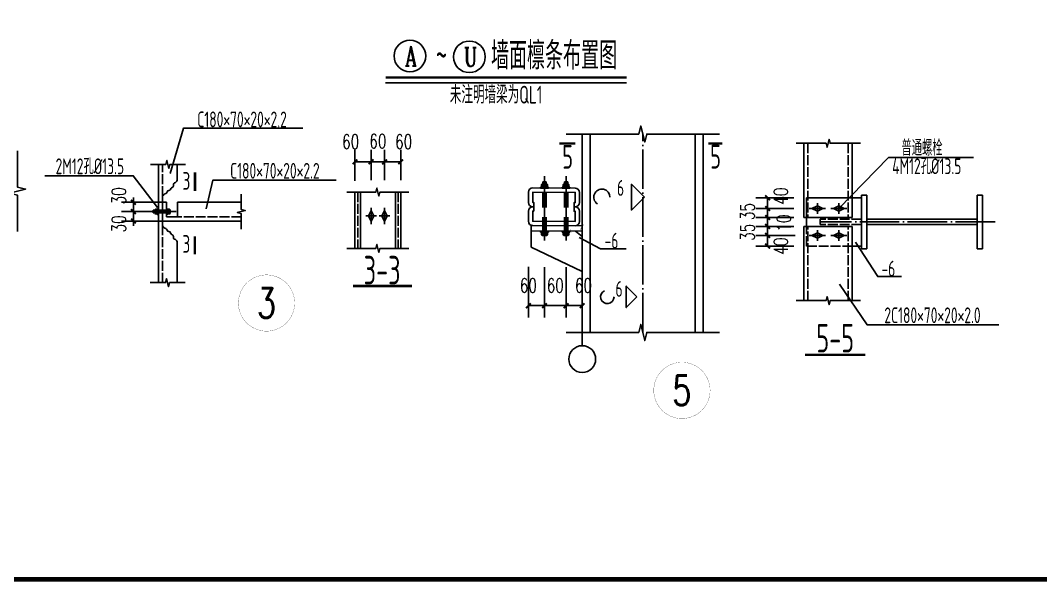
# Model space of a CAD drawing. Extents: x 14207793 to 14719554, y -1675802 to -1228715.
# Drawn here: x 14255788 to 14281569, y -1525750 to -1511556 of the extents above; entities that cross this region are included whole.
import ezdxf
from ezdxf.enums import TextEntityAlignment as Align

# ---------------------------------------------------------------- set-up
doc = ezdxf.new("R2010")
doc.units = 0
doc.header["$LTSCALE"] = 500
doc.header["$MEASUREMENT"] = 0
for name, pattern in [('5', [1.2, 0.5, -0.1, 0.5, -0.1]), ('DOTE', [2.42, 2, -0.2, 0.02, -0.2]), ('x', [5, 3, -2]), ('x2', [1.25, 0.75, -0.5])]:
    doc.linetypes.add(name, pattern=pattern)
doc.layers.get('0').update_dxf_attribs({"linetype": 'CONTINUOUS'})
doc.layers.get('DEFPOINTS').update_dxf_attribs({"color": 140, "linetype": 'CONTINUOUS'})
for name, color, linetype in [('AXIS', 3, 'CONTINUOUS'), ('BOLT', 2, 'CONTINUOUS'), ('BOLTFILL', 2, 'CONTINUOUS'), ('BOLTX', 2, 'x2'), ('DIM', 3, 'CONTINUOUS'), ('DIM_SYMB', 3, 'CONTINUOUS'), ('DOTE', 8, 'DOTE'), ('GSYMBT', 3, 'CONTINUOUS'), ('PUB_TITLE', 4, 'CONTINUOUS'), ('S', 2, 'CONTINUOUS'), ('SBEAM', 2, 'CONTINUOUS'), ('SYMB', 7, 'CONTINUOUS'), ('X', 2, 'x'), ('水平标注', 2, 'CONTINUOUS')]:
    doc.layers.add(name, color=color, linetype=linetype)
doc.styles.add('_TCH_AXIS', font='COMPLEX', dxfattribs={"bigfont": 'GBCBIG'})
doc.styles.add('_TCH_DIM_T3', font='SIMPLEX', dxfattribs={"width": 0.705882, "bigfont": 'GBCBIG'})
doc.styles.add('HZ', font='txt', dxfattribs={"width": 0.8, "bigfont": 'hztxt'})
doc.styles.add('TSSD_REIN', font='Tssdeng.shx', dxfattribs={"width": 0.65, "bigfont": 'hztxt.shx'})
doc.dimstyles.new('_TCH_ARCH&&120', dxfattribs={"dimtxt": 357, "dimasz": 120, "dimexe": 300, "dimexo": 360, "dimgap": 120, "dimtad": 1, "dimdec": 0, "dimzin": 0, "dimdsep": 46, "dimtxsty": '_TCH_DIM_T3', "dimblk": 'ARCHTICK', "dimcen": 0.09, "dimclrt": 7, "dimazin": 2, "dimtfac": 1, "dimtdec": 0, "dimtix": 1, "dimtmove": 2, "dimatfit": 3, "dimfxl": 0, "dimtolj": 1, "dimtzin": 0, "dimarcsym": 0})

# ---------------------------------------------------------------- blocks, each defined once
blk = doc.blocks.new('_ArchTick')
at = {"color": 0, "linetype": 'ByBlock', "const_width": 0.4}
blk.add_lwpolyline([(-0.5, -0.5), (0.5, 0.5)], dxfattribs=at)
blk = doc.blocks.new('*D1013')
at = {"layer": 'AXIS', "color": 0, "lineweight": -2}
for p, q in [((14264243, -1515610), (14264243, -1514834)), ((14264651, -1515599), (14264651, -1514834)), ((14264243, -1515134), (14264651, -1515134))]:
    blk.add_line(p, q, dxfattribs=at)
at = {"layer": 'DEFPOINTS', "color": 0}
for p in [(14264651, -1515134), (14264243, -1515970), (14264651, -1515959)]:
    blk.add_point(p, dxfattribs=at)
at = {"layer": 'AXIS', "color": 0, "lineweight": -2, "xscale": 120, "yscale": 120, "zscale": 120, "rotation": 180}
blk.add_blockref('_ArchTick', (14264243, -1515134), dxfattribs=at)
at = {"layer": 'AXIS', "color": 0, "lineweight": -2, "xscale": 120, "yscale": 120, "zscale": 120}
blk.add_blockref('_ArchTick', (14264651, -1515134), dxfattribs=at)
at = {"layer": 'AXIS', "color": 7, "insert": (14264135, -1514624), "char_height": 357, "attachment_point": 5, "style": '_TCH_DIM_T3'}
blk.add_mtext('\\A1;60', dxfattribs=at)
blk = doc.blocks.new('*D1014')
at = {"layer": 'AXIS', "color": 0, "lineweight": -2}
for p, q in [((14264651, -1515599), (14264651, -1514834)), ((14264991, -1515599), (14264991, -1514834)), ((14264651, -1515134), (14264991, -1515134))]:
    blk.add_line(p, q, dxfattribs=at)
at = {"layer": 'DEFPOINTS', "color": 0}
for p in [(14264991, -1515134), (14264651, -1515959), (14264991, -1515959)]:
    blk.add_point(p, dxfattribs=at)
at = {"layer": 'AXIS', "color": 0, "lineweight": -2, "xscale": 120, "yscale": 120, "zscale": 120, "rotation": 180}
blk.add_blockref('_ArchTick', (14264651, -1515134), dxfattribs=at)
at = {"layer": 'AXIS', "color": 0, "lineweight": -2, "xscale": 120, "yscale": 120, "zscale": 120}
blk.add_blockref('_ArchTick', (14264991, -1515134), dxfattribs=at)
at = {"layer": 'AXIS', "color": 7, "insert": (14264821, -1514613), "char_height": 357, "attachment_point": 5, "style": '_TCH_DIM_T3'}
blk.add_mtext('\\A1;60', dxfattribs=at)
blk = doc.blocks.new('*D1015')
at = {"layer": 'AXIS', "color": 0, "lineweight": -2}
for p, q in [((14264991, -1515200), (14264991, -1514834)), ((14265399, -1515599), (14265399, -1514834)), ((14264991, -1515134), (14265399, -1515134))]:
    blk.add_line(p, q, dxfattribs=at)
at = {"layer": 'DEFPOINTS', "color": 0}
for p in [(14265399, -1515134), (14264991, -1515560), (14265399, -1515959)]:
    blk.add_point(p, dxfattribs=at)
at = {"layer": 'AXIS', "color": 0, "lineweight": -2, "xscale": 120, "yscale": 120, "zscale": 120, "rotation": 180}
blk.add_blockref('_ArchTick', (14264991, -1515134), dxfattribs=at)
at = {"layer": 'AXIS', "color": 0, "lineweight": -2, "xscale": 120, "yscale": 120, "zscale": 120}
blk.add_blockref('_ArchTick', (14265399, -1515134), dxfattribs=at)
at = {"layer": 'AXIS', "color": 7, "insert": (14265474, -1514624), "char_height": 357, "attachment_point": 5, "style": '_TCH_DIM_T3'}
blk.add_mtext('\\A1;60', dxfattribs=at)
blk = doc.blocks.new('*D1016')
at = {"layer": 'AXIS', "color": 0, "lineweight": -2}
for p, q in [((14259396, -1516154), (14258345, -1516154)), ((14258645, -1516154), (14258645, -1516034)), ((14258645, -1516391), (14258645, -1516154)), ((14259280, -1516391), (14258345, -1516391)), ((14258645, -1516391), (14258645, -1516511))]:
    blk.add_line(p, q, dxfattribs=at)
at = {"layer": 'DEFPOINTS', "color": 0}
for p in [(14258645, -1516154), (14259756, -1516154), (14259640, -1516391)]:
    blk.add_point(p, dxfattribs=at)
at = {"layer": 'AXIS', "color": 0, "lineweight": -2, "xscale": 120, "yscale": 120, "zscale": 120}
for p, rotation in [((14258645, -1516154), 270), ((14258645, -1516391), 90)]:
    blk.add_blockref('_ArchTick', p, dxfattribs=dict(at, rotation=rotation))
at = {"layer": 'AXIS', "color": 7, "insert": (14258274, -1515995), "char_height": 357, "attachment_point": 5, "rotation": 90, "style": '_TCH_DIM_T3'}
blk.add_mtext('\\A1;30', dxfattribs=at)
blk = doc.blocks.new('*D1017')
at = {"layer": 'AXIS', "color": 0, "lineweight": -2}
for p, q in [((14259280, -1516391), (14258345, -1516391)), ((14258645, -1516391), (14258645, -1516271)), ((14258645, -1516391), (14258645, -1516630)), ((14259395, -1516630), (14258345, -1516630)), ((14258645, -1516630), (14258645, -1516750))]:
    blk.add_line(p, q, dxfattribs=at)
at = {"layer": 'DEFPOINTS', "color": 0}
for p in [(14259640, -1516391), (14258645, -1516630), (14259755, -1516630)]:
    blk.add_point(p, dxfattribs=at)
at = {"layer": 'AXIS', "color": 0, "lineweight": -2, "xscale": 120, "yscale": 120, "zscale": 120}
for p, rotation in [((14258645, -1516391), 270), ((14258645, -1516630), 90)]:
    blk.add_blockref('_ArchTick', p, dxfattribs=dict(at, rotation=rotation))
at = {"layer": 'AXIS', "color": 7, "insert": (14258274, -1516704), "char_height": 357, "attachment_point": 5, "rotation": 90, "style": '_TCH_DIM_T3'}
blk.add_mtext('\\A1;30', dxfattribs=at)
blk = doc.blocks.new('*D993')
at = {"layer": 'AXIS', "color": 0, "lineweight": -2}
for p, q in [((14269985, -1518004), (14269985, -1519071)), ((14269577, -1518270), (14269577, -1519071)), ((14269577, -1518771), (14269985, -1518771))]:
    blk.add_line(p, q, dxfattribs=at)
at = {"layer": 'DEFPOINTS', "color": 0}
for p in [(14269985, -1517644), (14269577, -1517910), (14269985, -1518771)]:
    blk.add_point(p, dxfattribs=at)
at = {"layer": 'AXIS', "color": 0, "lineweight": -2, "xscale": 120, "yscale": 120, "zscale": 120, "rotation": 180}
blk.add_blockref('_ArchTick', (14269577, -1518771), dxfattribs=at)
at = {"layer": 'AXIS', "color": 0, "lineweight": -2, "xscale": 120, "yscale": 120, "zscale": 120}
blk.add_blockref('_ArchTick', (14269985, -1518771), dxfattribs=at)
at = {"layer": 'AXIS', "color": 7, "insert": (14270016, -1518261), "char_height": 357, "attachment_point": 5, "style": '_TCH_DIM_T3'}
blk.add_mtext('\\A1;60', dxfattribs=at)
blk = doc.blocks.new('*D994')
at = {"layer": 'AXIS', "color": 0, "lineweight": -2}
for p, q in [((14269033, -1517798), (14269033, -1519071)), ((14269577, -1517798), (14269577, -1519071)), ((14269033, -1518771), (14269577, -1518771))]:
    blk.add_line(p, q, dxfattribs=at)
at = {"layer": 'DEFPOINTS', "color": 0}
for p in [(14269033, -1517438), (14269577, -1517438), (14269577, -1518771)]:
    blk.add_point(p, dxfattribs=at)
at = {"layer": 'AXIS', "color": 0, "lineweight": -2, "xscale": 120, "yscale": 120, "zscale": 120, "rotation": 180}
blk.add_blockref('_ArchTick', (14269033, -1518771), dxfattribs=at)
at = {"layer": 'AXIS', "color": 0, "lineweight": -2, "xscale": 120, "yscale": 120, "zscale": 120}
blk.add_blockref('_ArchTick', (14269577, -1518771), dxfattribs=at)
at = {"layer": 'AXIS', "color": 7, "insert": (14269305, -1518263), "char_height": 357, "attachment_point": 5, "style": '_TCH_DIM_T3'}
blk.add_mtext('\\A1;60', dxfattribs=at)
blk = doc.blocks.new('*D995')
at = {"layer": 'AXIS', "color": 0, "lineweight": -2}
for p, q in [((14268625, -1517785), (14268625, -1519071)), ((14269033, -1517798), (14269033, -1519071)), ((14268625, -1518771), (14269033, -1518771))]:
    blk.add_line(p, q, dxfattribs=at)
at = {"layer": 'DEFPOINTS', "color": 0}
for p in [(14268625, -1517425), (14269033, -1517438), (14269033, -1518771)]:
    blk.add_point(p, dxfattribs=at)
at = {"layer": 'AXIS', "color": 0, "lineweight": -2, "xscale": 120, "yscale": 120, "zscale": 120, "rotation": 180}
blk.add_blockref('_ArchTick', (14268625, -1518771), dxfattribs=at)
at = {"layer": 'AXIS', "color": 0, "lineweight": -2, "xscale": 120, "yscale": 120, "zscale": 120}
blk.add_blockref('_ArchTick', (14269033, -1518771), dxfattribs=at)
at = {"layer": 'AXIS', "color": 7, "insert": (14268625, -1518261), "char_height": 357, "attachment_point": 5, "style": '_TCH_DIM_T3'}
blk.add_mtext('\\A1;60', dxfattribs=at)
blk = doc.blocks.new('*D996')
at = {"layer": 'AXIS', "color": 0, "lineweight": -2}
for p, q in [((14274670, -1516542), (14274670, -1516422)), ((14275330, -1516542), (14274370, -1516542)), ((14274670, -1516766), (14274670, -1516542)), ((14275330, -1516766), (14274370, -1516766)), ((14274670, -1516766), (14274670, -1516886))]:
    blk.add_line(p, q, dxfattribs=at)
at = {"layer": 'DEFPOINTS', "color": 0}
for p in [(14274670, -1516542), (14275690, -1516542), (14275690, -1516766)]:
    blk.add_point(p, dxfattribs=at)
at = {"layer": 'AXIS', "color": 0, "lineweight": -2, "xscale": 120, "yscale": 120, "zscale": 120}
for p, rotation in [((14274670, -1516542), 270), ((14274670, -1516766), 90)]:
    blk.add_blockref('_ArchTick', p, dxfattribs=dict(at, rotation=rotation))
at = {"layer": 'AXIS', "color": 7, "insert": (14275082, -1516681), "char_height": 357, "attachment_point": 5, "rotation": 90, "style": '_TCH_DIM_T3'}
blk.add_mtext('\\A1;10', dxfattribs=at)
blk = doc.blocks.new('*D997')
at = {"layer": 'AXIS', "color": 0, "lineweight": -2}
for p, q in [((14274670, -1516314), (14274670, -1516194)), ((14275330, -1516314), (14274370, -1516314)), ((14274670, -1516542), (14274670, -1516314)), ((14275330, -1516542), (14274370, -1516542)), ((14274670, -1516542), (14274670, -1516662))]:
    blk.add_line(p, q, dxfattribs=at)
at = {"layer": 'DEFPOINTS', "color": 0}
for p in [(14274670, -1516314), (14275690, -1516314), (14275690, -1516542)]:
    blk.add_point(p, dxfattribs=at)
at = {"layer": 'AXIS', "color": 0, "lineweight": -2, "xscale": 120, "yscale": 120, "zscale": 120}
for p, rotation in [((14274670, -1516314), 270), ((14274670, -1516542), 90)]:
    blk.add_blockref('_ArchTick', p, dxfattribs=dict(at, rotation=rotation))
at = {"layer": 'AXIS', "color": 7, "insert": (14274160, -1516390), "char_height": 357, "attachment_point": 5, "rotation": 90, "style": '_TCH_DIM_T3'}
blk.add_mtext('\\A1;35', dxfattribs=at)
blk = doc.blocks.new('*D998')
at = {"layer": 'AXIS', "color": 0, "lineweight": -2}
for p, q in [((14275330, -1516042), (14274370, -1516042)), ((14274670, -1516314), (14274670, -1516042)), ((14275330, -1516314), (14274370, -1516314))]:
    blk.add_line(p, q, dxfattribs=at)
at = {"layer": 'DEFPOINTS', "color": 0}
for p in [(14274670, -1516042), (14275690, -1516042), (14275690, -1516314)]:
    blk.add_point(p, dxfattribs=at)
at = {"layer": 'AXIS', "color": 0, "lineweight": -2, "xscale": 120, "yscale": 120, "zscale": 120}
for p, rotation in [((14274670, -1516042), 90), ((14274670, -1516314), 270)]:
    blk.add_blockref('_ArchTick', p, dxfattribs=dict(at, rotation=rotation))
at = {"layer": 'AXIS', "color": 7, "insert": (14275007, -1516001), "char_height": 357, "attachment_point": 5, "rotation": 90, "style": '_TCH_DIM_T3'}
blk.add_mtext('\\A1;40', dxfattribs=at)
blk = doc.blocks.new('*D999')
at = {"layer": 'AXIS', "color": 0, "lineweight": -2}
for p, q in [((14275364, -1516994), (14274370, -1516994)), ((14274670, -1516994), (14274670, -1517266)), ((14275330, -1517266), (14274370, -1517266))]:
    blk.add_line(p, q, dxfattribs=at)
at = {"layer": 'DEFPOINTS', "color": 0}
for p in [(14275724, -1516994), (14274670, -1517266), (14275690, -1517266)]:
    blk.add_point(p, dxfattribs=at)
at = {"layer": 'AXIS', "color": 0, "lineweight": -2, "xscale": 120, "yscale": 120, "zscale": 120}
for p, rotation in [((14274670, -1516994), 90), ((14274670, -1517266), 270)]:
    blk.add_blockref('_ArchTick', p, dxfattribs=dict(at, rotation=rotation))
at = {"layer": 'AXIS', "color": 7, "insert": (14275005, -1517266), "char_height": 357, "attachment_point": 5, "rotation": 90, "style": '_TCH_DIM_T3'}
blk.add_mtext('\\A1;40', dxfattribs=at)
blk = doc.blocks.new('*D1000')
at = {"layer": 'AXIS', "color": 0, "lineweight": -2}
for p, q in [((14274670, -1516766), (14274670, -1516646)), ((14275330, -1516766), (14274370, -1516766)), ((14274670, -1516766), (14274670, -1516994)), ((14275364, -1516994), (14274370, -1516994)), ((14274670, -1516994), (14274670, -1517114))]:
    blk.add_line(p, q, dxfattribs=at)
at = {"layer": 'DEFPOINTS', "color": 0}
for p in [(14275690, -1516766), (14274670, -1516994), (14275724, -1516994)]:
    blk.add_point(p, dxfattribs=at)
at = {"layer": 'AXIS', "color": 0, "lineweight": -2, "xscale": 120, "yscale": 120, "zscale": 120}
for p, rotation in [((14274670, -1516766), 270), ((14274670, -1516994), 90)]:
    blk.add_blockref('_ArchTick', p, dxfattribs=dict(at, rotation=rotation))
at = {"layer": 'AXIS', "color": 7, "insert": (14274160, -1516915), "char_height": 357, "attachment_point": 5, "rotation": 90, "style": '_TCH_DIM_T3'}
blk.add_mtext('\\A1;35', dxfattribs=at)

msp = doc.modelspace()

# ---------------------------------------------------------------- linework, layer by layer
msp.add_line((14269985.1, -1518914.77), (14269985.1, -1519783.72))
msp.add_lwpolyline([(14269714.75, -1516885.34, 0, 68, 0), (14269843.94, -1517135.44, 0, 0, 0), (14270620.56, -1518547.79, 0, 0, 0)], format="xyseb")
msp.add_circle((14269985.1, -1520123.72), 340)
for points in [[(14259752.13, -1515569.63), (14259706.45, -1515659.44), (14259668.25, -1515679.8), (14259650.34, -1515756.17), (14259589.3, -1515807), (14259565.39, -1515849.83), (14259510.36, -1515868.06), (14259482.34, -1515924.03), (14259436.51, -1515944.39), (14259405.34, -1515972.27), (14259378.13, -1515997.81)], [(14259752.13, -1517187.66), (14259706.45, -1517097.85), (14259668.25, -1517077.49), (14259650.34, -1517001.12), (14259589.3, -1516950.29), (14259565.39, -1516907.46), (14259510.36, -1516889.23), (14259482.34, -1516833.26), (14259436.51, -1516812.9), (14259405.34, -1516785.02), (14259378.13, -1516759.48)]]:
    msp.add_spline(points, degree=3)
at = {"layer": 'AXIS'}
for centre in [(14265630.09, -1512455.5), (14267135.09, -1512478)]:
    msp.add_circle(centre, 400, dxfattribs=at)
at = {"layer": 'BOLT'}
for p, q in [((14268959.66, -1515707.58), (14268976.97, -1515690.27)), ((14268976.97, -1515690.27), (14269089.23, -1515690.27)), ((14268992.3, -1515690.27), (14268992.3, -1515641.31)), ((14268992.3, -1515641.31), (14269073.9, -1515641.31)), ((14269073.9, -1515690.27), (14269073.9, -1515641.31)), ((14269106.54, -1515707.58), (14269089.23, -1515690.27)), ((14269503.66, -1515707.58), (14269520.97, -1515690.27)), ((14269520.97, -1515690.27), (14269633.23, -1515690.27)), ((14269536.3, -1515690.27), (14269536.3, -1515641.31)), ((14269536.3, -1515641.31), (14269617.9, -1515641.31)), ((14269617.9, -1515690.27), (14269617.9, -1515641.31)), ((14269650.54, -1515707.58), (14269633.23, -1515690.27)), ((14268935.18, -1515772.86), (14269131.02, -1515772.86)), ((14268935.18, -1515797.34), (14268935.18, -1515772.86)), ((14268935.18, -1515797.34), (14269131.02, -1515797.34)), ((14268959.66, -1515772.86), (14268959.66, -1515707.58)), ((14268959.66, -1515707.58), (14269106.54, -1515707.58)), ((14268959.66, -1515772.86), (14269106.54, -1515772.86)), ((14268996.38, -1515772.86), (14268996.38, -1515707.58)), ((14269069.82, -1515772.86), (14269069.82, -1515707.58)), ((14269106.54, -1515772.86), (14269106.54, -1515707.58)), ((14269131.02, -1515797.34), (14269131.02, -1515772.86)), ((14269479.18, -1515772.86), (14269675.02, -1515772.86)), ((14269479.18, -1515797.34), (14269479.18, -1515772.86)), ((14269479.18, -1515797.34), (14269675.02, -1515797.34)), ((14269503.66, -1515772.86), (14269503.66, -1515707.58)), ((14269503.66, -1515707.58), (14269650.54, -1515707.58)), ((14269503.66, -1515772.86), (14269650.54, -1515772.86)), ((14269540.38, -1515772.86), (14269540.38, -1515707.58)), ((14269613.82, -1515772.86), (14269613.82, -1515707.58)), ((14269650.54, -1515772.86), (14269650.54, -1515707.58)), ((14269675.02, -1515797.34), (14269675.02, -1515772.86)), ((14275927.65, -1516178.22), (14275927.65, -1516450.22)), ((14276471.65, -1516178.22), (14276471.65, -1516450.22)), ((14259146.11, -1516425.21), (14259146.11, -1516357.21)), ((14259186.91, -1516357.21), (14259146.11, -1516357.21)), ((14259186.91, -1516425.21), (14259146.11, -1516425.21)), ((14259201.33, -1516330.01), (14259186.91, -1516344.44)), ((14259186.91, -1516437.99), (14259186.91, -1516344.44)), ((14259201.33, -1516452.41), (14259186.91, -1516437.99)), ((14259201.33, -1516452.41), (14259201.33, -1516330.01)), ((14259255.73, -1516330.01), (14259201.33, -1516330.01)), ((14259255.73, -1516360.61), (14259201.33, -1516360.61)), ((14259255.73, -1516421.81), (14259201.33, -1516421.81)), ((14259255.73, -1516452.41), (14259201.33, -1516452.41)), ((14259276.13, -1516309.61), (14259255.73, -1516309.61)), ((14259255.73, -1516472.81), (14259255.73, -1516309.61)), ((14259255.73, -1516452.41), (14259255.73, -1516330.01)), ((14259276.13, -1516472.81), (14259276.13, -1516309.61)), ((14259480.13, -1516309.61), (14259500.53, -1516309.61)), ((14259480.13, -1516472.81), (14259480.13, -1516309.61)), ((14259500.53, -1516472.81), (14259500.53, -1516309.61)), ((14259500.53, -1516330.01), (14259554.93, -1516330.01)), ((14259500.53, -1516360.61), (14259554.93, -1516360.61)), ((14259500.53, -1516421.81), (14259554.93, -1516421.81)), ((14259500.53, -1516452.41), (14259554.93, -1516452.41)), ((14259554.93, -1516330.01), (14259569.35, -1516344.44)), ((14259554.93, -1516452.41), (14259554.93, -1516330.01)), ((14259554.93, -1516452.41), (14259569.35, -1516437.99)), ((14259569.35, -1516437.99), (14259569.35, -1516344.44)), ((14264651.2, -1516298.97), (14264651.2, -1516706.97)), ((14264991.2, -1516706.97), (14264991.2, -1516298.97)), ((14275723.65, -1516314.22), (14276131.65, -1516314.22)), ((14276267.65, -1516314.22), (14276675.65, -1516314.22)), ((14259276.13, -1516472.81), (14259255.73, -1516472.81)), ((14259480.13, -1516472.81), (14259500.53, -1516472.81)), ((14264515.2, -1516502.97), (14264787.2, -1516502.97)), ((14265127.2, -1516502.97), (14264855.2, -1516502.97)), ((14275587.65, -1516542.28), (14276811.65, -1516542.28)), ((14268935.18, -1516885.34), (14269131.02, -1516885.34)), ((14268935.18, -1516885.34), (14268935.18, -1516909.82)), ((14268935.18, -1516909.82), (14269131.02, -1516909.82)), ((14268959.66, -1516909.82), (14268959.66, -1516975.1)), ((14268959.66, -1516975.1), (14269106.54, -1516975.1)), ((14268959.66, -1516975.1), (14268976.97, -1516992.41)), ((14268996.38, -1516909.82), (14268996.38, -1516975.1)), ((14269069.82, -1516909.82), (14269069.82, -1516975.1)), ((14269106.54, -1516975.1), (14269089.23, -1516992.41)), ((14269106.54, -1516909.82), (14269106.54, -1516975.1)), ((14269131.02, -1516885.34), (14269131.02, -1516909.82)), ((14269479.18, -1516885.34), (14269675.02, -1516885.34)), ((14269479.18, -1516885.34), (14269479.18, -1516909.82)), ((14269479.18, -1516909.82), (14269675.02, -1516909.82)), ((14269503.66, -1516909.82), (14269503.66, -1516975.1)), ((14269503.66, -1516975.1), (14269650.54, -1516975.1)), ((14269503.66, -1516975.1), (14269520.97, -1516992.41)), ((14269540.38, -1516909.82), (14269540.38, -1516975.1)), ((14269613.82, -1516909.82), (14269613.82, -1516975.1)), ((14269650.54, -1516975.1), (14269633.23, -1516992.41)), ((14269650.54, -1516909.82), (14269650.54, -1516975.1)), ((14269675.02, -1516885.34), (14269675.02, -1516909.82)), ((14275587.65, -1516766.17), (14276811.65, -1516766.17)), ((14275927.65, -1517130.22), (14275927.65, -1516858.22)), ((14276471.65, -1517130.22), (14276471.65, -1516858.22)), ((14268976.97, -1516992.41), (14269089.23, -1516992.41)), ((14269520.97, -1516992.41), (14269633.23, -1516992.41)), ((14275723.65, -1516994.22), (14276131.65, -1516994.22)), ((14276267.65, -1516994.22), (14276675.65, -1516994.22))]:
    msp.add_line(p, q, dxfattribs=at)
for points in [[(14264583.2, -1516502.97), (14264651.2, -1516366.97), (14264719.2, -1516502.97), (14264651.2, -1516638.97)], [(14265059.2, -1516502.97), (14264991.2, -1516638.97), (14264923.2, -1516502.97), (14264991.2, -1516366.97)], [(14275927.65, -1516246.22), (14275791.65, -1516314.22), (14275927.65, -1516382.22), (14276063.65, -1516314.22)], [(14276471.65, -1516246.22), (14276335.65, -1516314.22), (14276471.65, -1516382.22), (14276607.65, -1516314.22)], [(14275927.65, -1517062.22), (14275791.65, -1516994.22), (14275927.65, -1516926.22), (14276063.65, -1516994.22)], [(14276471.65, -1517062.22), (14276335.65, -1516994.22), (14276471.65, -1516926.22), (14276607.65, -1516994.22)]]:
    msp.add_lwpolyline(points, close=True, dxfattribs=at)
at = {"layer": 'BOLTFILL'}
for p, q in [((14269033.1, -1517122.86), (14269033.1, -1515495.09)), ((14269577.1, -1517122.86), (14269577.1, -1515492.81)), ((14259724.44, -1516391.21), (14259088.17, -1516391.21))]:
    msp.add_line(p, q, dxfattribs=at)
at = {"layer": 'BOLTX'}
for p, q in [((14268992.3, -1516909.82), (14268992.3, -1515690.27)), ((14269073.9, -1516909.82), (14269073.9, -1515690.27)), ((14269536.3, -1516909.82), (14269536.3, -1515690.27)), ((14269617.9, -1516909.82), (14269617.9, -1515690.27)), ((14259500.53, -1516357.21), (14259186.91, -1516357.21)), ((14259500.53, -1516425.21), (14259186.91, -1516425.21))]:
    msp.add_line(p, q, dxfattribs=at)
at = {"layer": 'DIM'}
for points in [[(14259569.29, -1515431.86), (14259906.19, -1514285.08), (14259906.19, -1514285.08), (14262922.5, -1514285.08)], [(14276471.65, -1516314.22), (14277727.52, -1515026.9), (14277727.52, -1515026.9), (14279871.1, -1515026.9)], [(14259251.97, -1516285.06), (14258640.41, -1515486.58), (14258640.41, -1515486.58), (14256402.5, -1515486.58)], [(14260483.99, -1516321.47), (14260653.03, -1515594.03), (14260653.03, -1515594.03), (14263765, -1515594.03)], [(14269910.86, -1517050.27), (14270450.72, -1517331.36), (14270450.72, -1517331.36), (14271093.6, -1517331.36)], [(14276888.85, -1517165.04), (14277452.46, -1518036.29), (14277452.46, -1518036.29), (14278056.1, -1518036.29)], [(14276489.86, -1518230.81), (14277186.01, -1519254.21), (14277186.01, -1519254.21), (14280511.1, -1519254.21)]]:
    msp.add_lwpolyline(points, dxfattribs=at)
at = {"layer": 'DIM', "const_width": 61.2}
for points in [[(14269406.07, -1514669.43), (14269814.44, -1514669.43)], [(14273168.94, -1514669.43), (14273528.7, -1514669.43)], [(14260200.03, -1515400), (14260200.03, -1515874.29)], [(14260197.53, -1517017.5), (14260197.53, -1517469.2)]]:
    msp.add_lwpolyline(points, dxfattribs=at)
at = {"layer": 'DIM'}
for points in [[(14271556.02, -1516027), (14271229.62, -1515700.6), (14271229.62, -1516353.4)], [(14271368.56, -1518547.79), (14271096.56, -1518275.79), (14271096.56, -1518819.79)]]:
    msp.add_lwpolyline(points, close=True, dxfattribs=at)
for points in [[(14269985.1, -1516749.34, 0, 90.67, 0), (14270131.43, -1516559.73, 0, 0, 0), (14270481.84, -1516027, 0, 0, 0), (14271805.47, -1516027, 0, 0, 0)], [(14269985.1, -1517153.5, 0, 90.67, 0), (14270091.92, -1517376.77, 0, 0, 0), (14270620.56, -1518547.79, 0, 0, 0), (14271470.56, -1518547.79, 0, 0, 0)]]:
    msp.add_lwpolyline(points, format="xyseb", dxfattribs=at)
for centre, radius, start, end in [((14270481.84, -1516027), 204, 0, 236.66513), ((14270620.56, -1518547.79), 170, 114.096766, 0)]:
    msp.add_arc(centre, radius, start, end, dxfattribs=at)
at = {"layer": 'DIM_SYMB', "const_width": 60}
msp.add_lwpolyline([(14265014.74, -1512997.04), (14271105.56, -1512997.04)], dxfattribs=at)
at = {"layer": 'DIM_SYMB'}
msp.add_lwpolyline([(14265017.24, -1513137.99), (14271108.06, -1513137.99)], dxfattribs=at)
at = {"layer": 'DOTE'}
for p, q in [((14271515.1, -1519449.44), (14271515.1, -1514429.72)), ((14280418.51, -1516654.22), (14275995.65, -1516654.22))]:
    msp.add_line(p, q, dxfattribs=at)
at = {"layer": 'GSYMBT', "ltscale": 10, "const_width": 5}
for points in [[(14261296.44, -1518703.32, 1.0007064), (14262718.87, -1518705.33, 1.0007064)], [(14271793.86, -1520914.68, 1), (14273217.3, -1520914.68, 1)]]:
    msp.add_lwpolyline(points, format="xyb", close=True, dxfattribs=at)
at = {"layer": 'PUB_TITLE', "const_width": 120}
msp.add_lwpolyline([(14349272.5, -1477690), (14210792.5, -1477690), (14210792.5, -1525690), (14349272.5, -1525690)], close=True, dxfattribs=at)
at = {"layer": 'S'}
for p, q in [((14269985.1, -1519449.44), (14269985.1, -1514429.72)), ((14270189.1, -1519449.44), (14270189.1, -1514429.72)), ((14272841.1, -1519449.44), (14272841.1, -1514429.72)), ((14273045.1, -1519449.44), (14273045.1, -1514429.72)), ((14275587.65, -1514664.62), (14275587.65, -1516542.28)), ((14276811.65, -1514664.62), (14276811.65, -1516542.28)), ((14259276.13, -1518189.28), (14259276.13, -1515198.22)), ((14259752.13, -1515569.63), (14259752.13, -1515198.22)), ((14259378.13, -1515997.81), (14259378.13, -1516759.48)), ((14259480.13, -1516154), (14259378.13, -1516154)), ((14259480.13, -1516528), (14259480.13, -1516154)), ((14259755.85, -1516154), (14259755.85, -1516528)), ((14261368.63, -1516154), (14259755.85, -1516154)), ((14276811.65, -1516042.22), (14275655.65, -1516042.22)), ((14277043.48, -1516042.22), (14276811.65, -1516042.22)), ((14277043.48, -1515974.22), (14277179.48, -1515974.22)), ((14277043.48, -1517334.22), (14277043.48, -1515974.22)), ((14277179.48, -1515974.22), (14277179.48, -1517334.22)), ((14279967.48, -1515974.22), (14280103.48, -1515974.22)), ((14279967.48, -1517334.22), (14279967.48, -1515974.22)), ((14280103.48, -1515974.22), (14280103.48, -1517334.22)), ((14261368.63, -1516630), (14259378.13, -1516630)), ((14259755.85, -1516528), (14259480.13, -1516528)), ((14277179.48, -1516586.22), (14279967.48, -1516586.22)), ((14279967.48, -1516722.22), (14277179.48, -1516722.22)), ((14268693.15, -1516882.63), (14268693.15, -1516746.63)), ((14269985.1, -1516749.34), (14268693.15, -1516746.63)), ((14268693.15, -1516882.63), (14268693.15, -1517290.63)), ((14269985.1, -1516885.34), (14268693.15, -1516882.63)), ((14269985.1, -1517020.96), (14269816.94, -1516885.34)), ((14275587.65, -1518643.83), (14275587.65, -1516766.17)), ((14276811.65, -1518643.83), (14276811.65, -1516766.17)), ((14259752.13, -1518189.28), (14259752.13, -1517187.66)), ((14268693.15, -1517290.63), (14269985.1, -1517905.34)), ((14277043.48, -1517266.22), (14276811.65, -1517266.22)), ((14277179.48, -1517334.22), (14277043.48, -1517334.22)), ((14280103.48, -1517334.22), (14279967.48, -1517334.22))]:
    msp.add_line(p, q, dxfattribs=at)
at = {"layer": 'SBEAM'}
for p, q in [((14264243.2, -1515899.62), (14264243.2, -1517321.98)), ((14264379.2, -1515899.62), (14264379.2, -1517321.98)), ((14265263.2, -1515899.62), (14265263.2, -1517321.98)), ((14265399.2, -1515899.62), (14265399.2, -1517321.98))]:
    msp.add_line(p, q, dxfattribs=at)
for points in [[(14268761.15, -1516270.63), (14268733.95, -1516270.63, -0.41421356), (14268625.15, -1516161.83), (14268625.15, -1515903.43, -0.41421356), (14268733.95, -1515794.63), (14269808.3, -1515797.34, -0.41421356), (14269917.1, -1515906.14), (14269917.1, -1516164.54, -0.41421356), (14269808.3, -1516273.34), (14269781.1, -1516273.34), (14269781.1, -1516164.54), (14269808.3, -1516164.54), (14269808.3, -1515906.14), (14268733.95, -1515903.43), (14268733.95, -1516161.83), (14268761.15, -1516161.83)], [(14268761.15, -1516270.63), (14268733.95, -1516270.63, 0.41421356), (14268625.15, -1516379.43), (14268625.15, -1516637.83, 0.41421356), (14268733.95, -1516746.63), (14269808.3, -1516749.34, 0.41421356), (14269917.1, -1516640.54), (14269917.1, -1516382.14, 0.41421356), (14269808.3, -1516273.34), (14269781.1, -1516273.34), (14269781.1, -1516382.14), (14269808.3, -1516382.14), (14269808.3, -1516640.54), (14268733.95, -1516637.83), (14268733.95, -1516379.43), (14268761.15, -1516379.43)]]:
    msp.add_lwpolyline(points, format="xyb", close=True, dxfattribs=at)
at = {"layer": 'SYMB'}
for points in [[(14269577.1, -1514429.72), (14271413.1, -1514429.72), (14271463.97, -1514225.68), (14271566.23, -1514633.75), (14271617.1, -1514429.72), (14273453.1, -1514429.72)], [(14275395.31, -1514664.62), (14276148.65, -1514664.62), (14276174.09, -1514766.64), (14276225.22, -1514562.6), (14276250.65, -1514664.62), (14277015.65, -1514664.62)], [(14255713.34, -1514853.67), (14255713.34, -1515771.67), (14255917.37, -1515822.54), (14255509.31, -1515924.8), (14255713.34, -1515975.67), (14255713.34, -1516893.67)], [(14259072.13, -1515198.22), (14259463.13, -1515198.22), (14259488.57, -1515096.2), (14259539.69, -1515300.23), (14259565.13, -1515198.22), (14259956.13, -1515198.22)], [(14261368.63, -1516834), (14261368.63, -1516443), (14261266.62, -1516417.56), (14261470.65, -1516366.44), (14261368.63, -1516341), (14261368.63, -1515950)], [(14265603.2, -1515899.62), (14264872.2, -1515899.62), (14264846.77, -1516001.64), (14264795.64, -1515797.61), (14264770.2, -1515899.62), (14264039.2, -1515899.62)], [(14265603.2, -1517321.98), (14264872.2, -1517321.98), (14264846.77, -1517424), (14264795.64, -1517219.96), (14264770.2, -1517321.98), (14264039.2, -1517321.98)], [(14259063.63, -1518189.28), (14259454.63, -1518189.28), (14259480.07, -1518087.26), (14259531.19, -1518291.3), (14259556.63, -1518189.28), (14259947.63, -1518189.28)], [(14275395.31, -1518643.83), (14276148.65, -1518643.83), (14276174.09, -1518541.81), (14276225.22, -1518745.84), (14276250.65, -1518643.83), (14277015.65, -1518643.83)], [(14269577.1, -1519449.44), (14271413.1, -1519449.44), (14271463.97, -1519245.41), (14271566.23, -1519653.47), (14271617.1, -1519449.44), (14273453.1, -1519449.44)]]:
    msp.add_lwpolyline(points, dxfattribs=at)
at = {"layer": 'SYMB', "const_width": 60}
for points in [[(14265682.53, -1518273.52), (14264189.87, -1518273.52)], [(14277139.62, -1520017.46), (14275619.12, -1520017.46)]]:
    msp.add_lwpolyline(points, dxfattribs=at)
at = {"layer": 'X', "color": 9, "linetype": '5'}
for p, q in [((14275689.65, -1514664.62), (14275689.65, -1516542.28)), ((14276709.65, -1514664.62), (14276709.65, -1516542.28)), ((14259378.13, -1515997.81), (14259378.13, -1515198.22)), ((14264311.2, -1515899.62), (14264311.2, -1517321.98)), ((14265331.2, -1515899.62), (14265331.2, -1517321.98)), ((14261368.63, -1516528), (14259755.85, -1516528)), ((14275655.65, -1517266.22), (14275655.65, -1516722.22)), ((14277043.48, -1516586.22), (14275995.65, -1516586.22)), ((14275995.65, -1516722.22), (14275995.65, -1516586.22)), ((14277043.48, -1516722.22), (14275995.65, -1516722.22)), ((14259378.13, -1518189.28), (14259378.13, -1516759.48)), ((14275689.65, -1518643.83), (14275689.65, -1516766.17)), ((14276709.65, -1518643.83), (14276709.65, -1516766.17)), ((14276811.65, -1517266.22), (14275655.65, -1517266.22))]:
    msp.add_line(p, q, dxfattribs=at)
at = {"layer": 'X'}
msp.add_line((14275655.65, -1516042.22), (14275655.65, -1516722.22), dxfattribs=at)

# ---------------------------------------------------------------- texts
at = {"layer": 'AXIS', "color": 7, "style": '_TCH_AXIS', "width": 0.705882}
for s, height, p in [('A', 500.04, (14265504.03, -1512705.52)), ('U', 479.13, (14266990.14, -1512717.56))]:
    msp.add_text(s, height=height, dxfattribs=at).set_placement(p)
at = {"layer": 'DIM', "color": 6, "style": 'TSSD_REIN', "width": 0.65}
msp.add_text('未注明墙梁为QL1', height=450, dxfattribs=at).set_placement((14266639.45, -1513659.54))
at = {"layer": 'DIM', "style": 'TSSD_REIN', "width": 0.65}
for s, p in [('C180×70×20×2.2', (14261389.56, -1514260.83)), ('普通螺栓', (14278572.77, -1514979.93)), ('2M12孔%%c13.5', (14257542.99, -1515446.15)), ('C180×70×20×2.2', (14262218.71, -1515560.29)), ('4M12孔%%c13.5', (14278692.85, -1515445.1)), ('-6', (14270725.63, -1517328.15)), ('-6', (14277721.93, -1518035.74)), ('2C180×70×20×2.0', (14278837.24, -1519214.08))]:
    msp.add_text(s, height=400, dxfattribs=at).set_placement(p, align=Align.CENTER)
for p in [(14269616.44, -1515007.18), (14273355.24, -1515002.86)]:
    msp.add_text('5', height=600, dxfattribs=at).set_placement(p, align=Align.MIDDLE)
for p in [(14271044.1, -1515992.6), (14271006.23, -1518547.79)]:
    msp.add_text('6', height=400, dxfattribs=at).set_placement(p, align=Align.RIGHT)
at = {"layer": 'GSYMBT', "style": 'TSSD_REIN', "width": 0.65}
for p in [(14259885.11, -1515841.21), (14259882.61, -1517436.12)]:
    msp.add_text('3', height=450, dxfattribs=at).set_placement(p)
at = {"layer": 'GSYMBT'}
for s, height, style, width, p in [('3-3', 720, 'TSSD_REIN', 0.65, (14264928.97, -1517871.02)), ('3', 750, 'HZ', 0.75, (14262007.15, -1518705.33)), ('5-5', 720, 'TSSD_REIN', 0.65, (14276378.54, -1519593.23)), ('5', 750, 'HZ', 0.75, (14272505.58, -1520914.68))]:
    msp.add_text(s, height=height, dxfattribs=dict(at, style=style, width=width)).set_placement(p, align=Align.MIDDLE)
at = {"layer": '水平标注', "style": 'TSSD_REIN', "width": 0.65}
msp.add_text('~    墙面檩条布置图', height=700, dxfattribs=at).set_placement((14266280.09, -1512798))

# ---------------------------------------------------------------- dimensions: what is measured, and where the dimension line sits
at = {"layer": 'AXIS'}
for base, p1, p2, picture, middle in [((14264651.2, -1515134.31), (14264243.2, -1515970.02), (14264651.2, -1515959.24), '*D1013', (14264134.93, -1514624.31)), ((14264991.2, -1515134.31), (14264651.2, -1515959.24), (14264991.2, -1515959.24), '*D1014', (14264821.2, -1514613)), ((14265399.2, -1515134.31), (14264991.2, -1515559.89), (14265399.2, -1515959.31), '*D1015', (14265473.95, -1514624.31)), ((14269033.1, -1518771.23), (14268625.15, -1517425.24), (14269033.1, -1517438.21), '*D995', (14268625.15, -1518261.23)), ((14269577.1, -1518771.23), (14269033.1, -1517438.21), (14269577.1, -1517438.21), '*D994', (14269305.1, -1518263.27)), ((14269985.1, -1518771.23), (14269577.1, -1517910.27), (14269985.1, -1517644.36), '*D993', (14270015.92, -1518261.23))]:
    dim = msp.add_linear_dim(base=base, p1=p1, p2=p2, text='60', dimstyle='_TCH_ARCH&&120', dxfattribs=at)
    dim.commit()
    dim.dimension.update_dxf_attribs({"geometry": picture, "text_midpoint": middle, "dimtype": 160})
for base, p1, p2, angle, text, picture, middle in [((14258644.91, -1516154), (14259639.6, -1516391.21), (14259755.85, -1516154), 90, '30', '*D1016', (14258273.99, -1515995.33)), ((14274670, -1516042.22), (14275689.65, -1516314.22), (14275689.65, -1516042.22), 90, '40', '*D998', (14275007.12, -1516000.6)), ((14274670, -1516314.22), (14275689.65, -1516542.28), (14275689.65, -1516314.22), 90, '35', '*D997', (14274160, -1516390)), ((14258644.91, -1516630), (14259639.6, -1516391.21), (14259755.09, -1516630), 90, '30', '*D1017', (14258273.99, -1516703.94)), ((14274670, -1516542.28), (14275689.65, -1516766.17), (14275689.65, -1516542.28), 90, '10', '*D996', (14275082.12, -1516680.6)), ((14274670, -1516994.22), (14275689.65, -1516766.17), (14275723.65, -1516994.22), 270, '35', '*D1000', (14274160, -1516915.14)), ((14274670, -1517266.22), (14275723.65, -1516994.22), (14275689.65, -1517266.22), 270, '40', '*D999', (14275004.62, -1517266.22))]:
    dim = msp.add_linear_dim(base=base, p1=p1, p2=p2, angle=angle, text=text, dimstyle='_TCH_ARCH&&120', dxfattribs=at)
    dim.commit()
    dim.dimension.update_dxf_attribs({"geometry": picture, "text_midpoint": middle, "dimtype": 160})

doc.saveas('drawing.dxf')
